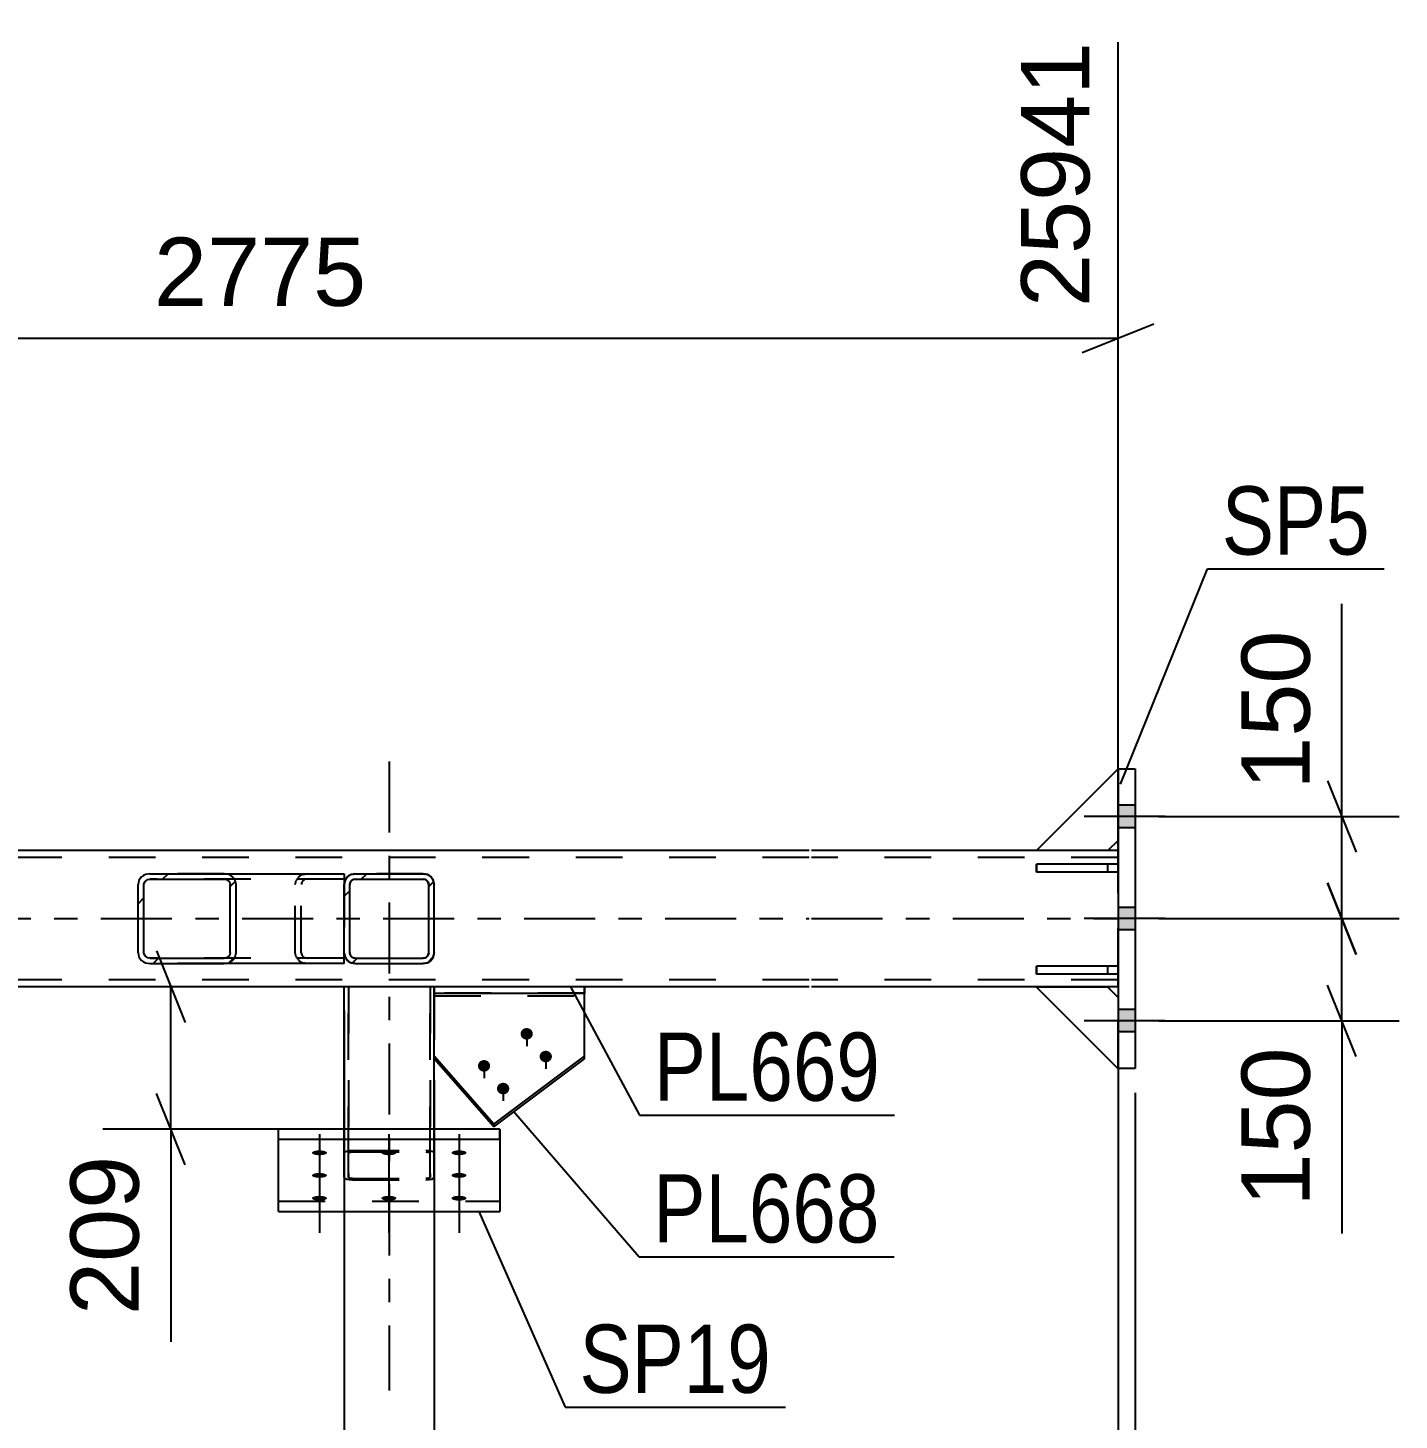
# Model space of a CAD drawing. Header units: millimetres. Extents: x -82 to 1107, y -546 to 295.
# Drawn here: x 632 to 689.5, y -233.6 to -175.1 of the extents above; entities that cross this region are included whole.
import ezdxf

# ---------------------------------------------------------------- set-up
doc = ezdxf.new("R2010")
doc.units = ezdxf.units.MM
doc.linetypes.add('DXK_LINE_DOT2', pattern=[3.9198, 1.9599, -1.9599])
doc.linetypes.add('DXK_LINE_DOT3', pattern=[5.9187, 2.979, -0.9799, 0.9799, -0.9799])
doc.styles.add('Arial', font='ARIAL.TTF', dxfattribs={"height": 0.2})
doc.styles.add('Arial Narrow', font='ARIALN.TTF', dxfattribs={"height": 0.2})

# ---------------------------------------------------------------- blocks, each defined once
blk = doc.blocks.new('Part-761553693-3966 - 3885')
at = {"color": 7, "linetype": 'DXK_LINE_DOT2'}
for p, q in [((677.283, -215.41), (674.283, -215.41)), ((674.283, -215.41), (677.711, -218.839)), ((677.711, -215.839), (677.283, -215.41)), ((677.711, -218.839), (677.711, -215.839)), ((677.711, -215.839), (677.711, -218.839))]:
    blk.add_line(p, q, dxfattribs=at)
blk = doc.blocks.new('Part-761553693-3967 - 3885')
at = {"color": 2, "linetype": 'Continuous'}
for p, q in [((677.283, -215.41), (674.283, -215.41)), ((674.283, -215.41), (677.711, -218.839)), ((677.711, -215.839), (677.283, -215.41)), ((677.711, -218.817), (677.711, -218.839))]:
    blk.add_line(p, q, dxfattribs=at)
at = {"color": 7, "linetype": 'DXK_LINE_DOT2'}
blk.add_line((677.711, -218.839), (677.711, -215.839), dxfattribs=at)
blk = doc.blocks.new('Part-761553693-3968 - 3885')
at = {"color": 7, "linetype": 'DXK_LINE_DOT2'}
for p, q in [((677.283, -215.41), (674.283, -215.41)), ((674.283, -215.41), (677.711, -218.839)), ((677.711, -215.839), (677.283, -215.41)), ((677.711, -218.839), (677.711, -215.839)), ((677.711, -215.839), (677.711, -218.839))]:
    blk.add_line(p, q, dxfattribs=at)
blk = doc.blocks.new('Part-761553693-3969 - 3885')
at = {"color": 7, "linetype": 'DXK_LINE_DOT2'}
for p, q in [((674.283, -209.674), (677.711, -206.245)), ((677.711, -206.245), (677.711, -209.245)), ((677.711, -209.245), (677.711, -206.245)), ((677.283, -209.674), (674.283, -209.674)), ((677.711, -209.245), (677.283, -209.674))]:
    blk.add_line(p, q, dxfattribs=at)
blk = doc.blocks.new('Bolt-761553693-4034 - 3885')
at = {"linetype": 'Continuous'}
for points in [[(677.711, -207.774), (677.711, -208.717), (678.426, -208.717), (678.426, -207.774)], [(677.711, -207.774), (677.711, -208.717), (678.426, -208.717), (678.426, -207.774)], [(677.711, -207.774), (677.711, -208.717), (678.426, -208.717), (678.426, -207.774)], [(677.711, -207.774), (677.711, -208.717), (678.426, -208.717), (678.426, -207.774)], [(677.711, -212.06), (677.711, -213.003), (678.426, -213.003), (678.426, -212.06)], [(677.711, -212.06), (677.711, -213.003), (678.426, -213.003), (678.426, -212.06)], [(677.711, -216.345), (677.711, -217.288), (678.426, -217.288), (678.426, -216.345)], [(677.711, -216.345), (677.711, -217.288), (678.426, -217.288), (678.426, -216.345)], [(677.711, -216.345), (677.711, -217.288), (678.426, -217.288), (678.426, -216.345)], [(677.711, -216.345), (677.711, -217.288), (678.426, -217.288), (678.426, -216.345)]]:
    blk.add_hatch(color=1, dxfattribs=at).paths.add_polyline_path(points)
at = {"color": 1, "linetype": 'Continuous'}
for p, q in [((678.426, -207.774), (677.711, -207.774)), ((678.426, -207.774), (677.711, -207.774)), ((678.426, -207.774), (677.711, -207.774)), ((678.426, -207.774), (677.711, -207.774)), ((679.683, -208.245), (676.283, -208.245)), ((679.683, -208.245), (676.283, -208.245)), ((679.683, -208.245), (676.283, -208.245)), ((679.683, -208.245), (676.283, -208.245)), ((678.426, -208.717), (677.711, -208.717)), ((678.426, -208.717), (677.711, -208.717)), ((678.426, -208.717), (677.711, -208.717)), ((678.426, -208.717), (677.711, -208.717)), ((678.426, -212.06), (677.711, -212.06)), ((678.426, -212.06), (677.711, -212.06)), ((679.683, -212.531), (676.283, -212.531)), ((679.683, -212.531), (676.283, -212.531)), ((678.426, -213.003), (677.711, -213.003)), ((678.426, -213.003), (677.711, -213.003)), ((678.426, -216.345), (677.711, -216.345)), ((678.426, -216.345), (677.711, -216.345)), ((678.426, -216.345), (677.711, -216.345)), ((678.426, -216.345), (677.711, -216.345)), ((679.683, -216.817), (676.283, -216.817)), ((679.683, -216.817), (676.283, -216.817)), ((679.683, -216.817), (676.283, -216.817)), ((679.683, -216.817), (676.283, -216.817)), ((678.426, -217.288), (677.711, -217.288)), ((678.426, -217.288), (677.711, -217.288)), ((678.426, -217.288), (677.711, -217.288)), ((678.426, -217.288), (677.711, -217.288))]:
    blk.add_line(p, q, dxfattribs=at)
blk = doc.blocks.new('Part-761553693-3970 - 3885')
at = {"color": 2, "linetype": 'Continuous'}
for p, q in [((674.283, -209.674), (677.711, -206.245)), ((677.283, -209.674), (674.283, -209.674)), ((677.711, -209.245), (677.283, -209.674))]:
    blk.add_line(p, q, dxfattribs=at)
at = {"color": 7, "linetype": 'DXK_LINE_DOT2'}
for p, q in [((677.711, -209.245), (677.711, -206.245)), ((677.711, -206.245), (677.711, -209.245))]:
    blk.add_line(p, q, dxfattribs=at)
blk = doc.blocks.new('Part-761553693-3971 - 3885')
at = {"color": 7, "linetype": 'DXK_LINE_DOT2'}
for p, q in [((674.283, -209.674), (677.711, -206.245)), ((677.711, -206.245), (677.711, -209.245)), ((677.711, -209.245), (677.711, -206.245)), ((677.283, -209.674), (674.283, -209.674)), ((677.711, -209.245), (677.283, -209.674))]:
    blk.add_line(p, q, dxfattribs=at)
blk = doc.blocks.new('Part-761553693-3973 - 3885')
at = {"color": 7, "linetype": 'DXK_LINE_DOT2'}
for p, q in [((677.711, -210.239), (674.283, -210.239)), ((674.283, -210.239), (674.283, -210.582)), ((677.283, -210.582), (677.283, -210.239)), ((677.711, -210.582), (677.711, -210.239)), ((677.711, -210.239), (677.711, -210.582)), ((677.711, -210.582), (674.283, -210.582))]:
    blk.add_line(p, q, dxfattribs=at)
blk = doc.blocks.new('Part-761553693-3929 - 3885')
at = {"color": 2, "linetype": 'Continuous'}
for p, q in [((649.013, -215.609), (649.013, -215.388)), ((655.326, -215.388), (655.326, -215.674)), ((655.326, -215.674), (649.014, -215.674)), ((655.326, -215.674), (655.326, -215.674))]:
    blk.add_line(p, q, dxfattribs=at)
at = {"color": 7, "linetype": 'DXK_LINE_DOT2'}
for p, q in [((655.326, -215.388), (649.013, -215.388)), ((649.013, -215.674), (649.013, -215.388)), ((649.013, -215.674), (649.013, -215.609)), ((655.326, -215.674), (655.326, -215.388)), ((655.326, -215.388), (655.326, -215.388)), ((649.014, -215.674), (649.013, -215.674)), ((649.013, -215.674), (649.013, -215.674)), ((655.326, -215.674), (655.326, -215.674))]:
    blk.add_line(p, q, dxfattribs=at)
blk = doc.blocks.new('Part-761553693-3948 - 3885')
at = {"color": 2, "linetype": 'Continuous'}
for p, q in [((677.711, -206.245), (677.711, -206.245)), ((677.711, -206.245), (677.711, -218.817)), ((677.711, -206.245), (678.426, -206.245)), ((678.426, -206.245), (678.426, -206.245)), ((678.426, -206.245), (678.426, -218.817)), ((678.426, -218.817), (677.711, -218.817)), ((678.426, -218.817), (678.426, -218.817))]:
    blk.add_line(p, q, dxfattribs=at)
at = {"color": 7, "linetype": 'DXK_LINE_DOT2'}
for p, q in [((677.711, -218.817), (677.711, -206.245)), ((678.426, -206.245), (678.426, -218.817))]:
    blk.add_line(p, q, dxfattribs=at)
blk = doc.blocks.new('Part-761553693-3975 - 3885')
at = {"color": 7, "linetype": 'DXK_LINE_DOT2'}
for p, q in [((677.711, -214.525), (674.283, -214.525)), ((674.283, -214.525), (674.283, -214.867)), ((677.711, -214.867), (674.283, -214.867)), ((677.283, -214.867), (677.283, -214.525)), ((677.711, -214.867), (677.711, -214.525)), ((677.711, -214.525), (677.711, -214.867))]:
    blk.add_line(p, q, dxfattribs=at)
blk = doc.blocks.new('Part-761553693-3977 - 3885')
at = {"color": 2, "linetype": 'Continuous'}
for p, q in [((674.283, -210.582), (674.283, -210.239)), ((677.711, -210.239), (674.283, -210.239)), ((677.711, -210.239), (677.711, -210.239)), ((677.711, -210.582), (677.711, -210.239)), ((677.711, -210.582), (674.283, -210.582)), ((677.711, -210.582), (677.711, -210.582))]:
    blk.add_line(p, q, dxfattribs=at)
at = {"color": 7, "linetype": 'DXK_LINE_DOT2'}
for p, q in [((677.283, -210.582), (677.283, -210.239)), ((677.711, -210.239), (677.711, -210.582))]:
    blk.add_line(p, q, dxfattribs=at)
blk = doc.blocks.new('Part-761553693-3979 - 3885')
at = {"color": 2, "linetype": 'Continuous'}
for p, q in [((674.283, -214.867), (674.283, -214.525)), ((677.711, -214.525), (674.283, -214.525)), ((677.711, -214.867), (674.283, -214.867)), ((677.711, -214.525), (677.711, -214.525)), ((677.711, -214.867), (677.711, -214.525)), ((677.711, -214.867), (677.711, -214.867))]:
    blk.add_line(p, q, dxfattribs=at)
at = {"color": 7, "linetype": 'DXK_LINE_DOT2'}
for p, q in [((677.283, -214.867), (677.283, -214.525)), ((677.711, -214.525), (677.711, -214.867))]:
    blk.add_line(p, q, dxfattribs=at)
blk = doc.blocks.new('Part-761553693-4023 - 3885')
at = {"color": 2, "linetype": 'Continuous'}
for p, q in [((664.754, -209.674), (-4.186, -209.674)), ((674.283, -209.674), (664.854, -209.674)), ((677.711, -209.674), (677.283, -209.674)), ((664.754, -215.388), (608.557, -215.388)), ((677.711, -215.388), (664.854, -215.388))]:
    blk.add_line(p, q, dxfattribs=at)
at = {"color": 7, "linetype": 'DXK_LINE_DOT2'}
for p, q in [((677.283, -209.674), (674.283, -209.674)), ((677.711, -209.674), (677.711, -209.674)), ((677.711, -209.674), (677.711, -215.388)), ((677.711, -215.388), (677.711, -209.674)), ((677.711, -209.674), (677.711, -209.674)), ((664.754, -209.96), (-4.186, -209.96)), ((677.711, -209.96), (664.854, -209.96)), ((664.754, -215.103), (-4.186, -215.103)), ((677.711, -215.103), (664.854, -215.103)), ((677.711, -215.388), (677.711, -215.388)), ((677.711, -215.388), (677.711, -215.388))]:
    blk.add_line(p, q, dxfattribs=at)
at = {"color": 7, "linetype": 'DXK_LINE_DOT3'}
for p, q in [((-4.186, -212.531), (664.754, -212.531)), ((664.854, -212.531), (677.711, -212.531))]:
    blk.add_line(p, q, dxfattribs=at)
blk = doc.blocks.new('Bolt-761553693-4071 - 3885')
at = {"linetype": 'Continuous'}
for points in [[(644.2, -222.256), (644.265, -222.258), (644.328, -222.265), (644.385, -222.275), (644.433, -222.29), (644.472, -222.307), (644.499, -222.326), (644.512, -222.347), (644.512, -222.369), (644.499, -222.39), (644.472, -222.409), (644.433, -222.427), (644.385, -222.441), (644.328, -222.452), (644.265, -222.458), (644.2, -222.46), (644.135, -222.458), (644.072, -222.452), (644.015, -222.441), (643.966, -222.427), (643.928, -222.409), (643.901, -222.39), (643.887, -222.369), (643.887, -222.347), (643.901, -222.326), (643.928, -222.307), (643.966, -222.29), (644.015, -222.275), (644.072, -222.265), (644.135, -222.258)], [(647.114, -222.256), (647.179, -222.258), (647.242, -222.265), (647.299, -222.275), (647.348, -222.29), (647.386, -222.307), (647.413, -222.326), (647.427, -222.347), (647.427, -222.369), (647.413, -222.39), (647.386, -222.409), (647.348, -222.427), (647.299, -222.441), (647.242, -222.452), (647.179, -222.458), (647.114, -222.46), (647.049, -222.458), (646.986, -222.452), (646.929, -222.441), (646.881, -222.427), (646.842, -222.409), (646.815, -222.39), (646.802, -222.369), (646.802, -222.347), (646.815, -222.326), (646.842, -222.307), (646.881, -222.29), (646.929, -222.275), (646.986, -222.265), (647.049, -222.258)], [(650.057, -222.256), (650.122, -222.258), (650.185, -222.265), (650.242, -222.275), (650.291, -222.29), (650.329, -222.307), (650.356, -222.326), (650.37, -222.347), (650.37, -222.369), (650.356, -222.39), (650.329, -222.409), (650.291, -222.427), (650.242, -222.441), (650.185, -222.452), (650.122, -222.458), (650.057, -222.46), (649.992, -222.458), (649.929, -222.452), (649.872, -222.441), (649.823, -222.427), (649.785, -222.409), (649.758, -222.39), (649.744, -222.369), (649.744, -222.347), (649.758, -222.326), (649.785, -222.307), (649.823, -222.29), (649.872, -222.275), (649.929, -222.265), (649.992, -222.258)], [(644.2, -223.204), (644.265, -223.207), (644.328, -223.213), (644.385, -223.224), (644.433, -223.238), (644.472, -223.256), (644.499, -223.275), (644.512, -223.296), (644.512, -223.317), (644.499, -223.338), (644.472, -223.358), (644.433, -223.375), (644.385, -223.389), (644.328, -223.4), (644.265, -223.407), (644.2, -223.409), (644.135, -223.407), (644.072, -223.4), (644.015, -223.389), (643.966, -223.375), (643.928, -223.358), (643.901, -223.338), (643.887, -223.317), (643.887, -223.296), (643.901, -223.275), (643.928, -223.256), (643.966, -223.238), (644.015, -223.224), (644.072, -223.213), (644.135, -223.207)], [(650.057, -223.204), (650.122, -223.207), (650.185, -223.213), (650.242, -223.224), (650.291, -223.238), (650.329, -223.256), (650.356, -223.275), (650.37, -223.296), (650.37, -223.317), (650.356, -223.338), (650.329, -223.358), (650.291, -223.375), (650.242, -223.389), (650.185, -223.4), (650.122, -223.407), (650.057, -223.409), (649.992, -223.407), (649.929, -223.4), (649.872, -223.389), (649.823, -223.375), (649.785, -223.358), (649.758, -223.338), (649.744, -223.317), (649.744, -223.296), (649.758, -223.275), (649.785, -223.256), (649.823, -223.238), (649.872, -223.224), (649.929, -223.213), (649.992, -223.207)], [(644.2, -224.162), (644.265, -224.165), (644.328, -224.171), (644.385, -224.182), (644.433, -224.196), (644.472, -224.214), (644.499, -224.233), (644.512, -224.254), (644.512, -224.275), (644.499, -224.296), (644.472, -224.316), (644.433, -224.333), (644.385, -224.347), (644.328, -224.358), (644.265, -224.365), (644.2, -224.367), (644.135, -224.365), (644.072, -224.358), (644.015, -224.347), (643.966, -224.333), (643.928, -224.316), (643.901, -224.296), (643.887, -224.275), (643.887, -224.254), (643.901, -224.233), (643.928, -224.214), (643.966, -224.196), (644.015, -224.182), (644.072, -224.171), (644.135, -224.165)], [(647.114, -224.162), (647.179, -224.165), (647.242, -224.171), (647.299, -224.182), (647.348, -224.196), (647.386, -224.214), (647.413, -224.233), (647.427, -224.254), (647.427, -224.275), (647.413, -224.296), (647.386, -224.316), (647.348, -224.333), (647.299, -224.347), (647.242, -224.358), (647.179, -224.365), (647.114, -224.367), (647.049, -224.365), (646.986, -224.358), (646.929, -224.347), (646.881, -224.333), (646.842, -224.316), (646.815, -224.296), (646.802, -224.275), (646.802, -224.254), (646.815, -224.233), (646.842, -224.214), (646.881, -224.196), (646.929, -224.182), (646.986, -224.171), (647.049, -224.165)], [(650.057, -224.162), (650.122, -224.165), (650.185, -224.171), (650.242, -224.182), (650.291, -224.196), (650.329, -224.214), (650.356, -224.233), (650.37, -224.254), (650.37, -224.275), (650.356, -224.296), (650.329, -224.316), (650.291, -224.333), (650.242, -224.347), (650.185, -224.358), (650.122, -224.365), (650.057, -224.367), (649.992, -224.365), (649.929, -224.358), (649.872, -224.347), (649.823, -224.333), (649.785, -224.316), (649.758, -224.296), (649.744, -224.275), (649.744, -224.254), (649.758, -224.233), (649.785, -224.214), (649.823, -224.196), (649.872, -224.182), (649.929, -224.171), (649.992, -224.165)]]:
    blk.add_hatch(color=1, dxfattribs=at).paths.add_polyline_path(points)
at = {"color": 1, "linetype": 'Continuous'}
for p, q in [((644.2, -221.575), (644.2, -223.817)), ((647.114, -221.575), (647.114, -223.817)), ((650.057, -221.575), (650.057, -223.817)), ((644.2, -222.523), (644.2, -224.766)), ((650.057, -222.523), (650.057, -224.766)), ((644.2, -223.481), (644.2, -225.723)), ((647.114, -223.481), (647.114, -225.723)), ((650.057, -223.481), (650.057, -225.723))]:
    blk.add_line(p, q, dxfattribs=at)
blk = doc.blocks.new('Part-761553693-4106 - 3885')
at = {"color": 7, "linetype": 'DXK_LINE_DOT2'}
for p, q in [((655.326, -215.661), (649.013, -215.661)), ((649.013, -215.661), (649.013, -218.416)), ((649.013, -215.772), (655.326, -215.772)), ((655.326, -215.661), (655.326, -215.674)), ((655.326, -215.674), (655.326, -215.661)), ((649.014, -218.306), (649.013, -218.304)), ((649.014, -218.417), (649.013, -218.416))]:
    blk.add_line(p, q, dxfattribs=at)
at = {"color": 2, "linetype": 'Continuous'}
for p, q in [((655.326, -218.414), (655.326, -215.674)), ((651.522, -221.159), (649.014, -218.306)), ((651.522, -221.27), (649.014, -218.417)), ((651.522, -221.159), (655.326, -218.302)), ((651.522, -221.27), (655.326, -218.414)), ((651.522, -221.159), (651.522, -221.27))]:
    blk.add_line(p, q, dxfattribs=at)
blk = doc.blocks.new('Bolt-761553693-4107 - 3885')
at = {"linetype": 'Continuous'}
for points in [[(652.897, -217.609), (652.844, -217.604), (652.793, -217.588), (652.746, -217.563), (652.706, -217.528), (652.674, -217.487), (652.653, -217.441), (652.641, -217.391), (652.641, -217.34), (652.653, -217.291), (652.674, -217.244), (652.706, -217.203), (652.746, -217.169), (652.793, -217.144), (652.844, -217.128), (652.897, -217.123), (652.951, -217.128), (653.002, -217.144), (653.048, -217.169), (653.088, -217.203), (653.12, -217.244), (653.142, -217.291), (653.153, -217.34), (653.153, -217.391), (653.142, -217.441), (653.12, -217.487), (653.088, -217.528), (653.048, -217.563), (653.002, -217.588), (652.951, -217.604)], [(651.107, -218.953), (651.054, -218.948), (651.003, -218.932), (650.956, -218.907), (650.916, -218.873), (650.885, -218.832), (650.863, -218.785), (650.852, -218.735), (650.852, -218.685), (650.863, -218.635), (650.885, -218.588), (650.916, -218.547), (650.956, -218.513), (651.003, -218.488), (651.054, -218.472), (651.107, -218.467), (651.161, -218.472), (651.212, -218.488), (651.258, -218.513), (651.298, -218.547), (651.33, -218.588), (651.352, -218.635), (651.363, -218.685), (651.363, -218.735), (651.352, -218.785), (651.33, -218.832), (651.298, -218.873), (651.258, -218.907), (651.212, -218.932), (651.161, -218.948)], [(653.697, -218.561), (653.643, -218.556), (653.592, -218.54), (653.546, -218.514), (653.506, -218.48), (653.474, -218.439), (653.452, -218.393), (653.441, -218.343), (653.441, -218.292), (653.452, -218.243), (653.474, -218.196), (653.506, -218.155), (653.546, -218.121), (653.592, -218.096), (653.643, -218.08), (653.697, -218.075), (653.75, -218.08), (653.801, -218.096), (653.848, -218.121), (653.888, -218.155), (653.92, -218.196), (653.941, -218.243), (653.953, -218.292), (653.953, -218.343), (653.941, -218.393), (653.92, -218.439), (653.888, -218.48), (653.848, -218.514), (653.801, -218.54), (653.75, -218.556)], [(651.907, -219.905), (651.854, -219.9), (651.802, -219.884), (651.756, -219.859), (651.716, -219.825), (651.684, -219.784), (651.662, -219.737), (651.651, -219.687), (651.651, -219.637), (651.662, -219.587), (651.684, -219.54), (651.716, -219.499), (651.756, -219.465), (651.802, -219.44), (651.854, -219.424), (651.907, -219.419), (651.96, -219.424), (652.012, -219.44), (652.058, -219.465), (652.098, -219.499), (652.13, -219.54), (652.152, -219.587), (652.163, -219.637), (652.163, -219.687), (652.152, -219.737), (652.13, -219.784), (652.098, -219.825), (652.058, -219.859), (652.012, -219.884), (651.96, -219.9)]]:
    blk.add_hatch(color=1, dxfattribs=at).paths.add_polyline_path(points)
at = {"color": 1, "linetype": 'Continuous'}
for p, q in [((652.897, -217.18), (652.897, -217.877)), ((651.107, -218.524), (651.107, -219.221)), ((653.697, -218.132), (653.697, -218.829)), ((651.907, -219.476), (651.907, -220.173))]:
    blk.add_line(p, q, dxfattribs=at)
blk = doc.blocks.new('Part-761553693-8642 - 3885')
at = {"color": 7, "linetype": 'DXK_LINE_DOT3'}
blk.add_line((647.128, -205.933), (647.128, -232.334), dxfattribs=at)
at = {"color": 2, "linetype": 'Continuous'}
for p, q in [((645.243, -221.368), (645.243, -215.388)), ((649.014, -221.368), (649.014, -215.629))]:
    blk.add_line(p, q, dxfattribs=at)
at = {"color": 7, "linetype": 'DXK_LINE_DOT2'}
for p, q in [((649.014, -215.388), (645.243, -215.388)), ((645.243, -223.381), (645.243, -215.388)), ((645.414, -222.377), (645.414, -215.388)), ((645.414, -215.388), (645.414, -223.381)), ((648.843, -222.377), (648.843, -215.388)), ((648.843, -215.388), (648.843, -223.381)), ((649.014, -215.388), (649.014, -215.388)), ((649.014, -215.629), (649.014, -215.388)), ((649.014, -215.388), (649.014, -223.381)), ((645.243, -222.377), (645.243, -221.368)), ((649.014, -222.377), (649.014, -221.368)), ((645.269, -222.334), (645.243, -222.377)), ((645.243, -223.381), (645.243, -222.377)), ((645.343, -222.298), (645.269, -222.334)), ((645.454, -222.274), (645.343, -222.298)), ((645.414, -222.377), (645.427, -222.356)), ((645.414, -223.381), (645.414, -222.377)), ((645.427, -222.356), (645.464, -222.337)), ((645.586, -222.265), (645.454, -222.274)), ((645.464, -222.337), (645.52, -222.325)), ((645.52, -222.325), (645.586, -222.321)), ((645.586, -222.265), (648.671, -222.265)), ((645.586, -222.321), (648.671, -222.321)), ((648.802, -222.274), (648.671, -222.265)), ((648.671, -222.321), (648.737, -222.325)), ((648.737, -222.325), (648.793, -222.337)), ((648.793, -222.337), (648.83, -222.356)), ((648.914, -222.298), (648.802, -222.274)), ((648.83, -222.356), (648.843, -222.377)), ((648.843, -223.381), (648.843, -222.377)), ((648.988, -222.334), (648.914, -222.298)), ((649.014, -222.377), (648.988, -222.334)), ((649.014, -223.381), (649.014, -222.377)), ((645.243, -223.381), (645.269, -223.424)), ((645.269, -223.424), (645.343, -223.46)), ((645.343, -223.46), (645.454, -223.484)), ((645.427, -223.403), (645.414, -223.381)), ((645.464, -223.421), (645.427, -223.403)), ((645.454, -223.484), (645.586, -223.493)), ((645.52, -223.433), (645.464, -223.421)), ((645.586, -223.437), (645.52, -223.433)), ((645.586, -223.437), (648.671, -223.437)), ((645.586, -223.493), (648.671, -223.493)), ((648.737, -223.433), (648.671, -223.437)), ((648.671, -223.493), (648.802, -223.484)), ((648.793, -223.421), (648.737, -223.433)), ((648.83, -223.403), (648.793, -223.421)), ((648.802, -223.484), (648.914, -223.46)), ((648.843, -223.381), (648.83, -223.403)), ((648.914, -223.46), (648.988, -223.424)), ((648.988, -223.424), (649.014, -223.381))]:
    blk.add_line(p, q, dxfattribs=at)
blk = doc.blocks.new('Part-761553693-8647 - 3885')
at = {"color": 2, "linetype": 'Continuous'}
for p, q in [((651.771, -221.368), (642.486, -221.368)), ((642.486, -221.8), (642.486, -221.368)), ((651.771, -221.368), (651.771, -221.8)), ((651.771, -221.8), (642.486, -221.8)), ((642.486, -224.823), (642.486, -221.8)), ((651.771, -221.8), (651.771, -224.823)), ((642.486, -224.823), (651.771, -224.823))]:
    blk.add_line(p, q, dxfattribs=at)
at = {"color": 7, "linetype": 'DXK_LINE_DOT2'}
for p, q in [((642.486, -221.8), (642.486, -221.368)), ((651.771, -221.8), (651.771, -221.368)), ((642.486, -224.39), (651.771, -224.39))]:
    blk.add_line(p, q, dxfattribs=at)
blk = doc.blocks.new('Part-761553693-8654 - 3885')
at = {"linetype": 'Continuous'}
h = blk.add_hatch(dxfattribs=at)
h.set_pattern_fill('', scale=0.7, style=0, pattern_type=0)
h.set_pattern_definition([(45, (648.732, -214.3821), (-1.5715, 1.5715), [])])
h.paths.add_polyline_path([(648.557, -214.417), (648.732, -214.382), (648.88, -214.283), (648.979, -214.135), (649.014, -213.96), (649.014, -211.103), (648.979, -210.928), (648.88, -210.779), (648.732, -210.68), (648.557, -210.645), (645.7, -210.645), (645.525, -210.68), (645.377, -210.779), (645.278, -210.928), (645.243, -211.103), (645.243, -213.96), (645.278, -214.135), (645.377, -214.283), (645.525, -214.382), (645.7, -214.417)])
h.paths.add_polyline_path([(645.612, -214.171), (645.538, -214.121), (645.489, -214.047), (645.471, -213.96), (645.471, -211.103), (645.489, -211.015), (645.538, -210.941), (645.612, -210.891), (645.7, -210.874), (648.557, -210.874), (648.645, -210.891), (648.719, -210.941), (648.768, -211.015), (648.786, -211.103), (648.786, -213.96), (648.768, -214.047), (648.719, -214.121), (648.645, -214.171), (648.557, -214.188), (645.7, -214.188)])
at = {"color": 7, "linetype": 'DXK_LINE_DOT2'}
for p, q in [((645.243, -211.103), (645.278, -210.928)), ((645.525, -210.68), (645.7, -210.645)), ((645.7, -210.874), (645.612, -210.891)), ((648.557, -210.645), (645.7, -210.645)), ((645.7, -210.874), (648.557, -210.874)), ((648.557, -210.645), (648.557, -210.645)), ((648.557, -210.645), (648.732, -210.68)), ((648.645, -210.891), (648.557, -210.874)), ((648.979, -210.928), (649.014, -211.103)), ((645.243, -213.96), (645.243, -211.103)), ((645.489, -211.015), (645.471, -211.103)), ((645.471, -213.96), (645.471, -211.103)), ((648.786, -211.103), (648.768, -211.015)), ((648.786, -213.96), (648.786, -211.103)), ((649.014, -213.96), (649.014, -211.103)), ((645.278, -214.135), (645.243, -213.96)), ((645.471, -213.96), (645.489, -214.047)), ((645.7, -214.417), (645.525, -214.382)), ((645.612, -214.171), (645.7, -214.188)), ((645.7, -214.188), (648.557, -214.188)), ((645.7, -214.417), (648.557, -214.417)), ((648.557, -214.188), (648.645, -214.171)), ((648.732, -214.382), (648.557, -214.417)), ((648.768, -214.047), (648.786, -213.96)), ((649.014, -213.96), (648.979, -214.135))]:
    blk.add_line(p, q, dxfattribs=at)
at = {"color": 2, "linetype": 'Continuous'}
for p, q in [((645.278, -210.928), (645.243, -211.103)), ((645.7, -210.645), (645.525, -210.68)), ((645.612, -210.891), (645.7, -210.874)), ((645.7, -210.645), (645.7, -210.645)), ((645.7, -210.645), (648.557, -210.645)), ((645.7, -210.874), (645.7, -210.874)), ((645.7, -210.874), (648.557, -210.874)), ((648.557, -210.645), (648.557, -210.645)), ((648.732, -210.68), (648.557, -210.645)), ((648.557, -210.874), (648.557, -210.874)), ((648.557, -210.874), (648.645, -210.891)), ((649.014, -211.103), (648.979, -210.928)), ((645.243, -211.103), (645.243, -211.103)), ((645.243, -213.96), (645.243, -211.103)), ((645.471, -211.103), (645.489, -211.015)), ((645.471, -211.103), (645.471, -211.103)), ((645.471, -213.96), (645.471, -211.103)), ((648.768, -211.015), (648.786, -211.103)), ((648.786, -211.103), (648.786, -211.103)), ((648.786, -213.96), (648.786, -211.103)), ((649.014, -211.103), (649.014, -211.103)), ((649.014, -213.96), (649.014, -211.103)), ((645.243, -213.96), (645.243, -213.96)), ((645.243, -213.96), (645.278, -214.135)), ((645.471, -213.96), (645.471, -213.96)), ((645.489, -214.047), (645.471, -213.96)), ((645.525, -214.382), (645.7, -214.417)), ((645.7, -214.188), (645.612, -214.171)), ((645.7, -214.188), (645.7, -214.188)), ((645.7, -214.188), (648.557, -214.188)), ((645.7, -214.417), (645.7, -214.417)), ((645.7, -214.417), (648.557, -214.417)), ((648.645, -214.171), (648.557, -214.188)), ((648.557, -214.188), (648.557, -214.188)), ((648.557, -214.417), (648.732, -214.382)), ((648.557, -214.417), (648.557, -214.417)), ((648.786, -213.96), (648.768, -214.047)), ((648.786, -213.96), (648.786, -213.96)), ((648.979, -214.135), (649.014, -213.96)), ((649.014, -213.96), (649.014, -213.96))]:
    blk.add_line(p, q, dxfattribs=at)
at = {"color": 7, "linetype": 'DXK_LINE_DOT2'}
for centre, radius, start, end in [((645.7, -211.103), 0.457, 112.5, 157.5), ((645.7, -211.103), 0.229, 112.5, 157.5), ((648.557, -211.103), 0.229, 22.5, 67.5), ((648.557, -211.103), 0.457, 22.5, 67.5), ((645.7, -213.96), 0.457, 202.5, 247.5), ((645.7, -213.96), 0.229, 202.5, 247.5), ((648.557, -213.96), 0.229, 292.5, 337.5), ((648.557, -213.96), 0.457, 292.5, 337.5)]:
    blk.add_arc(centre, radius, start, end, dxfattribs=at)
at = {"color": 2, "linetype": 'Continuous'}
for centre, radius, start, end in [((645.7, -211.103), 0.457, 112.5, 157.5), ((645.7, -211.103), 0.229, 112.5, 157.5), ((648.557, -211.103), 0.229, 22.5, 67.5), ((648.557, -211.103), 0.457, 22.5, 67.5), ((645.7, -213.96), 0.457, 202.5, 247.5), ((645.7, -213.96), 0.229, 202.5, 247.5), ((648.557, -213.96), 0.229, 292.5, 337.5), ((648.557, -213.96), 0.457, 292.5, 337.5)]:
    blk.add_arc(centre, radius, start, end, dxfattribs=at)
blk = doc.blocks.new('Part-761553693-8659 - 3885')
at = {"linetype": 'Continuous'}
h = blk.add_hatch(dxfattribs=at)
h.set_pattern_fill('', scale=0.7, style=0, pattern_type=0)
h.set_pattern_definition([(45, (640.3974, -214.3821), (-1.5715, 1.5715), [])])
h.paths.add_polyline_path([(640.206, -214.417), (640.397, -214.382), (640.559, -214.283), (640.668, -214.135), (640.706, -213.96), (640.706, -211.103), (640.668, -210.928), (640.559, -210.779), (640.397, -210.68), (640.206, -210.645), (637.086, -210.645), (636.895, -210.68), (636.733, -210.779), (636.625, -210.928), (636.587, -211.103), (636.587, -213.96), (636.625, -214.135), (636.733, -214.283), (636.895, -214.382), (637.086, -214.417)])
h.paths.add_polyline_path([(636.991, -214.171), (636.91, -214.121), (636.856, -214.047), (636.837, -213.96), (636.837, -211.103), (636.856, -211.015), (636.91, -210.941), (636.991, -210.891), (637.086, -210.874), (640.206, -210.874), (640.302, -210.891), (640.383, -210.941), (640.437, -211.015), (640.456, -211.103), (640.456, -213.96), (640.437, -214.047), (640.383, -214.121), (640.302, -214.171), (640.206, -214.188), (637.086, -214.188)])
at = {"color": 2, "linetype": 'Continuous'}
for p, q in [((636.625, -210.928), (636.587, -211.103)), ((637.086, -210.645), (636.895, -210.68)), ((636.991, -210.891), (637.086, -210.874)), ((637.086, -210.645), (640.206, -210.645)), ((637.086, -210.874), (640.206, -210.874)), ((640.206, -210.645), (645.243, -210.645)), ((640.397, -210.68), (640.206, -210.645)), ((640.206, -210.874), (640.302, -210.891)), ((640.706, -211.103), (640.668, -210.928)), ((645.243, -210.645), (645.243, -210.779)), ((645.243, -210.779), (645.243, -211.103)), ((636.587, -213.96), (636.587, -211.103)), ((636.837, -211.103), (636.856, -211.015)), ((636.837, -213.96), (636.837, -211.103)), ((640.437, -211.015), (640.456, -211.103)), ((640.456, -213.96), (640.456, -211.103)), ((640.706, -213.96), (640.706, -211.103)), ((636.587, -213.96), (636.625, -214.135)), ((636.856, -214.047), (636.837, -213.96)), ((636.895, -214.382), (637.086, -214.417)), ((637.086, -214.188), (636.991, -214.171)), ((637.086, -214.188), (640.206, -214.188)), ((637.086, -214.417), (640.206, -214.417)), ((640.302, -214.171), (640.206, -214.188)), ((640.206, -214.417), (640.397, -214.382)), ((645.243, -214.417), (640.206, -214.417)), ((640.456, -213.96), (640.437, -214.047)), ((640.668, -214.135), (640.706, -213.96)), ((645.243, -214.417), (645.243, -213.96)), ((645.243, -214.417), (645.243, -214.417))]:
    blk.add_line(p, q, dxfattribs=at)
at = {"color": 7, "linetype": 'DXK_LINE_DOT2'}
for p, q in [((640.206, -210.645), (637.086, -210.645)), ((645.243, -210.874), (637.086, -210.874)), ((643.188, -211.103), (643.226, -210.928)), ((643.496, -210.68), (643.687, -210.645)), ((643.687, -210.874), (643.592, -210.891)), ((645.243, -210.645), (645.243, -210.645)), ((645.243, -210.645), (645.243, -210.874)), ((645.243, -210.928), (645.243, -213.96)), ((643.188, -213.96), (643.188, -211.103)), ((643.457, -211.015), (643.438, -211.103)), ((643.438, -213.96), (643.438, -211.103)), ((645.243, -214.188), (637.086, -214.188)), ((640.206, -214.417), (637.086, -214.417)), ((643.226, -214.135), (643.188, -213.96)), ((643.438, -213.96), (643.457, -214.047)), ((643.687, -214.417), (643.496, -214.382)), ((643.592, -214.171), (643.687, -214.188)), ((645.243, -214.171), (645.243, -214.047)), ((645.243, -214.188), (645.243, -214.171)), ((645.243, -214.188), (645.243, -214.188)), ((645.243, -214.417), (645.243, -214.188))]:
    blk.add_line(p, q, dxfattribs=at)
at = {"color": 2, "linetype": 'Continuous'}
for centre, radius, start, end in [((637.06, -211.131), 0.48, 110.05849, 154.90177), ((637.073, -211.117), 0.24, 110.05849, 154.90177), ((640.22, -211.117), 0.24, 25.09823, 69.94151), ((640.233, -211.131), 0.48, 25.09823, 69.94151), ((637.06, -213.931), 0.48, 205.09823, 249.94151), ((637.073, -213.945), 0.24, 205.09823, 249.94151), ((640.22, -213.945), 0.24, 290.05849, 334.90177), ((640.233, -213.931), 0.48, 290.05849, 334.90177)]:
    blk.add_arc(centre, radius, start, end, dxfattribs=at)
at = {"color": 7, "linetype": 'DXK_LINE_DOT2'}
for centre, radius, start, end in [((643.661, -211.131), 0.48, 110.0585, 154.90178), ((643.674, -211.117), 0.24, 110.0585, 154.90178), ((643.661, -213.931), 0.48, 205.09822, 249.9415), ((643.674, -213.945), 0.24, 205.09822, 249.9415)]:
    blk.add_arc(centre, radius, start, end, dxfattribs=at)
blk = doc.blocks.new('StraightDimension-761553693-29405 - 3885')
at = {"color": 7, "linetype": 'Continuous'}
for p, q in [((605.699, -208.674), (605.699, -175.746)), ((677.711, -208.674), (677.711, -175.746)), ((607.199, -187.564), (604.199, -188.764)), ((676.211, -188.764), (679.211, -187.564)), ((605.699, -188.164), (677.711, -188.164))]:
    blk.add_line(p, q, dxfattribs=at)
at = {"color": 0}
blk.add_wipeout([(646.753, -187.414), (646.753, -183.214), (636.658, -183.214), (636.658, -187.414)], dxfattribs=at)
at = {"color": 3, "style": 'Arial'}
blk.add_text('2775', height=2.8652, dxfattribs=at).set_placement((637.258, -186.814))
at = {"color": 0, "linetype": 'Continuous'}
blk.add_wipeout([(677.111, -175.146), (672.911, -175.146), (672.911, -187.464), (677.111, -187.464)], dxfattribs=at)
at = {"color": 3, "linetype": 'Continuous', "style": 'Arial'}
blk.add_text('25941', height=2.8652, rotation=90.00021, dxfattribs=at).set_placement((676.511, -186.864))
blk = doc.blocks.new('StraightDimension-761553693-29269 - 3885')
at = {"color": 7, "linetype": 'Continuous'}
for p, q in [((687.107, -208.245), (687.107, -199.325)), ((687.107, -208.245), (687.107, -199.325)), ((686.507, -206.745), (687.707, -209.745)), ((679.426, -208.245), (689.507, -208.245)), ((687.107, -212.531), (687.107, -208.245)), ((687.707, -214.031), (686.507, -211.031)), ((679.426, -212.531), (689.507, -212.531))]:
    blk.add_line(p, q, dxfattribs=at)
at = {"color": 0}
blk.add_wipeout([(686.357, -199.85), (682.157, -199.85), (682.157, -207.721), (686.357, -207.72)], dxfattribs=at)
at = {"color": 3, "style": 'Arial'}
blk.add_text('150', height=2.8652, rotation=90.00021, dxfattribs=at).set_placement((685.757, -207.12))
blk = doc.blocks.new('StraightDimension-761553693-29270 - 3885')
at = {"color": 7, "linetype": 'Continuous'}
for p, q in [((686.507, -211.031), (687.707, -214.031)), ((679.426, -212.531), (689.507, -212.531)), ((687.107, -216.817), (687.107, -212.531)), ((687.707, -218.317), (686.507, -215.317)), ((679.426, -216.817), (689.507, -216.817)), ((687.107, -216.817), (687.107, -225.738)), ((687.107, -216.817), (687.107, -225.738))]:
    blk.add_line(p, q, dxfattribs=at)
at = {"color": 0}
blk.add_wipeout([(686.357, -217.342), (682.157, -217.342), (682.157, -225.213), (686.357, -225.213)], dxfattribs=at)
at = {"color": 3, "style": 'Arial'}
blk.add_text('150', height=2.8652, rotation=90.00021, dxfattribs=at).set_placement((685.757, -224.613))
blk = doc.blocks.new('StraightDimension-761553693-29714 - 3885')
at = {"color": 7, "linetype": 'Continuous'}
for p, q in [((677.711, -216.388), (677.711, -288.793)), ((649.014, -219.417), (649.014, -301.393))]:
    blk.add_line(p, q, dxfattribs=at)
blk = doc.blocks.new('StraightDimension-761553693-29715 - 3885')
at = {"color": 7, "linetype": 'Continuous'}
for p, q in [((645.243, -216.388), (645.243, -288.793)), ((649.014, -219.417), (649.014, -301.393))]:
    blk.add_line(p, q, dxfattribs=at)
blk = doc.blocks.new('StraightDimension-761553693-29716 - 3885')
at = {"color": 7, "linetype": 'Continuous'}
blk.add_line((645.243, -216.388), (645.243, -288.793), dxfattribs=at)
blk = doc.blocks.new('StraightDimension-761553693-29777 - 3885')
at = {"color": 7, "linetype": 'Continuous'}
for p, q in [((637.365, -213.888), (638.565, -216.888)), ((644.243, -215.388), (635.115, -215.388)), ((637.965, -221.368), (637.965, -215.388)), ((638.565, -222.868), (637.365, -219.868)), ((644.243, -221.368), (635.115, -221.368)), ((637.965, -221.368), (637.965, -230.289)), ((637.965, -221.368), (637.965, -230.289))]:
    blk.add_line(p, q, dxfattribs=at)
at = {"color": 0}
blk.add_wipeout([(637.215, -221.893), (633.015, -221.893), (633.015, -229.764), (637.215, -229.764)], dxfattribs=at)
at = {"color": 3, "style": 'Arial'}
blk.add_text('209', height=2.8652, rotation=90.00021, dxfattribs=at).set_placement((636.615, -229.164))
blk = doc.blocks.new('StraightDimension-761553693-29937 - 3885')
at = {"color": 7, "linetype": 'Continuous'}
blk.add_line((677.711, -219.839), (677.711, -308.375), dxfattribs=at)
blk = doc.blocks.new('StraightDimension-761553693-29938 - 3885')
at = {"color": 7, "linetype": 'Continuous'}
for p, q in [((677.711, -219.839), (677.711, -308.375)), ((678.426, -219.839), (678.426, -308.375))]:
    blk.add_line(p, q, dxfattribs=at)
blk = doc.blocks.new('Mark-761553693-29260 - 3885')
at = {"color": 30, "linetype": 'Continuous'}
for p, q in [((677.82, -206.89), (681.469, -197.852)), ((681.469, -197.852), (688.88, -197.852))]:
    blk.add_line(p, q, dxfattribs=at)
at = {"color": 0}
blk.add_wipeout([(688.28, -197.252), (688.28, -194.252), (682.069, -194.252), (682.069, -197.252)], dxfattribs=at)
blk.add_wipeout([(688.28, -197.252), (688.28, -194.252), (682.069, -194.252), (682.069, -197.252)], dxfattribs=at)
at = {"color": 3, "style": 'Arial Narrow'}
blk.add_text('SP5', height=2.8633, dxfattribs=at).set_placement((682.069, -197.252))
blk = doc.blocks.new('Mark-761553693-29781 - 3885')
at = {"color": 30, "linetype": 'Continuous'}
for p, q in [((654.734, -215.397), (657.632, -220.773)), ((657.632, -220.773), (668.336, -220.773))]:
    blk.add_line(p, q, dxfattribs=at)
at = {"color": 0}
blk.add_wipeout([(667.736, -220.173), (667.736, -217.173), (658.232, -217.173), (658.232, -220.173)], dxfattribs=at)
blk.add_wipeout([(667.736, -220.173), (667.736, -217.173), (658.232, -217.173), (658.232, -220.173)], dxfattribs=at)
at = {"color": 3, "style": 'Arial Narrow'}
blk.add_text('PL669', height=2.8633, dxfattribs=at).set_placement((658.232, -220.173))
blk = doc.blocks.new('Mark-761553693-29784 - 3885')
at = {"color": 30, "linetype": 'Continuous'}
for p, q in [((652.338, -220.614), (657.61, -226.722)), ((657.61, -226.722), (668.314, -226.722))]:
    blk.add_line(p, q, dxfattribs=at)
at = {"color": 0}
blk.add_wipeout([(667.714, -226.122), (667.714, -223.122), (658.21, -223.122), (658.21, -226.122)], dxfattribs=at)
blk.add_wipeout([(667.714, -226.122), (667.714, -223.122), (658.21, -223.122), (658.21, -226.122)], dxfattribs=at)
at = {"color": 3, "style": 'Arial Narrow'}
blk.add_text('PL668', height=2.8633, dxfattribs=at).set_placement((658.21, -226.122))
blk = doc.blocks.new('Mark-761553693-29811 - 3885')
at = {"color": 30, "linetype": 'Continuous'}
for p, q in [((650.893, -224.82), (654.514, -233.032)), ((654.514, -233.032), (663.754, -233.032))]:
    blk.add_line(p, q, dxfattribs=at)
at = {"color": 0}
blk.add_wipeout([(663.154, -232.432), (663.154, -229.432), (655.114, -229.432), (655.114, -232.432)], dxfattribs=at)
blk.add_wipeout([(663.154, -232.432), (663.154, -229.432), (655.114, -229.432), (655.114, -232.432)], dxfattribs=at)
at = {"color": 3, "style": 'Arial Narrow'}
blk.add_text('SP19', height=2.8633, dxfattribs=at).set_placement((655.114, -232.432))

msp = doc.modelspace()

# ---------------------------------------------------------------- block references
for name in ['Part-761553693-8642 - 3885', 'Part-761553693-3969 - 3885', 'Part-761553693-3970 - 3885', 'Part-761553693-3971 - 3885', 'Part-761553693-3948 - 3885', 'Bolt-761553693-4034 - 3885', 'Part-761553693-4023 - 3885', 'Part-761553693-3973 - 3885', 'Part-761553693-3977 - 3885', 'Part-761553693-8659 - 3885', 'Part-761553693-8654 - 3885', 'Part-761553693-3975 - 3885', 'Part-761553693-3979 - 3885', 'Part-761553693-3929 - 3885', 'Part-761553693-3966 - 3885', 'Part-761553693-3967 - 3885', 'Part-761553693-3968 - 3885', 'Part-761553693-4106 - 3885', 'Bolt-761553693-4107 - 3885', 'Part-761553693-8647 - 3885', 'Bolt-761553693-4071 - 3885']:
    msp.add_blockref(name, (0, 0))

# ---------------------------------------------------------------- next in the draw order: block references
msp.add_blockref('StraightDimension-761553693-29405 - 3885', (0, 0))

# ---------------------------------------------------------------- next in the draw order: block references
msp.add_blockref('StraightDimension-761553693-29269 - 3885', (0, 0))

# ---------------------------------------------------------------- next in the draw order: block references
for name in ['Mark-761553693-29260 - 3885', 'StraightDimension-761553693-29270 - 3885']:
    msp.add_blockref(name, (0, 0))

# ---------------------------------------------------------------- next in the draw order: block references
msp.add_blockref('StraightDimension-761553693-29714 - 3885', (0, 0))

# ---------------------------------------------------------------- next in the draw order: block references
msp.add_blockref('StraightDimension-761553693-29715 - 3885', (0, 0))

# ---------------------------------------------------------------- next in the draw order: block references
msp.add_blockref('StraightDimension-761553693-29716 - 3885', (0, 0))

# ---------------------------------------------------------------- next in the draw order: block references
msp.add_blockref('StraightDimension-761553693-29777 - 3885', (0, 0))

# ---------------------------------------------------------------- next in the draw order: block references
msp.add_blockref('StraightDimension-761553693-29937 - 3885', (0, 0))

# ---------------------------------------------------------------- next in the draw order: block references
for name in ['Mark-761553693-29781 - 3885', 'StraightDimension-761553693-29938 - 3885']:
    msp.add_blockref(name, (0, 0))

# ---------------------------------------------------------------- next in the draw order: block references
msp.add_blockref('Mark-761553693-29784 - 3885', (0, 0))

# ---------------------------------------------------------------- next in the draw order: block references
msp.add_blockref('Mark-761553693-29811 - 3885', (0, 0))

doc.saveas('drawing.dxf')
